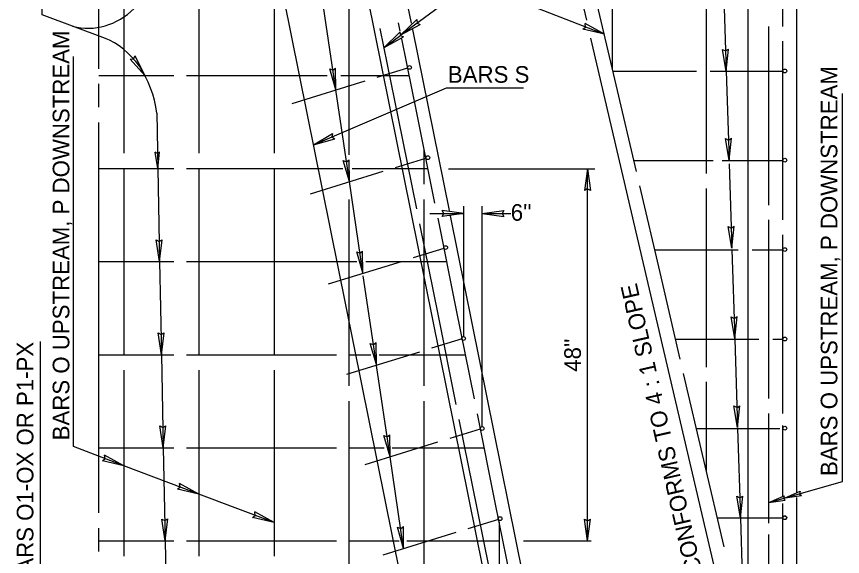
# Model space of a CAD drawing. Extents: x 198546 to 198922, y 46905 to 47208.
# Drawn here: x 198628.1 to 198692.7, y 46955.8 to 46998.1 of the extents above; entities that cross this region are included whole.
import ezdxf

# ---------------------------------------------------------------- set-up
doc = ezdxf.new("R2010")
doc.units = 0
doc.layers.add('Level 1', color=7, linetype='Continuous')

msp = doc.modelspace()

# ---------------------------------------------------------------- linework, layer by layer
at = {"layer": 'Level 1'}
for p, q in [((198685.279, 46948.382), (198685.279, 47039.554)), ((198672.665, 46997.798), (198666.53, 47024.103)), ((198664.568, 46954.869), (198650.792, 47023.197)), ((198660.007, 46944.935), (198644.351, 47022.566)), ((198658.975, 46997.552), (198657.481, 47004.963)), ((198689.083, 46960.809), (198689.083, 47004.685)), ((198683.349, 47000.804), (198683.571, 46993.811)), ((198653.055, 46992.33), (198652.018, 46999.35)), ((198658.15, 46996.635), (198659.381, 46997.834)), ((198674.045, 46996.685), (198672.542, 46997.52)), ((198656.833, 46995.662), (198658.064, 46996.862)), ((198658.15, 46996.635), (198659.659, 46997.458)), ((198661.93, 46982.896), (198659.074, 46997.062)), ((198674.045, 46996.685), (198672.373, 46997.084)), ((198656.833, 46995.662), (198658.342, 46996.485)), ((198684.192, 46948.382), (198672.998, 46996.373)), ((198638.136, 46993.473), (198637.363, 46995.008)), ((198683.572, 46993.811), (198683.284, 46995.506)), ((198683.572, 46993.811), (198683.752, 46995.521)), ((198638.136, 46993.473), (198636.977, 46994.743)), ((198653.055, 46992.33), (198652.575, 46993.98)), ((198653.055, 46992.33), (198653.038, 46994.048)), ((198683.571, 46993.815), (198683.793, 46986.838)), ((198654.115, 46985.158), (198653.055, 46992.33)), ((198639.06, 46990.506), (198639.288, 46978.898)), ((198651.311, 46988.05), (198652.784, 46988.936)), ((198651.311, 46988.05), (198652.968, 46988.505)), ((198683.794, 46986.838), (198683.506, 46988.533)), ((198683.794, 46986.838), (198683.973, 46988.548)), ((198639.147, 46986.183), (198638.93, 46987.453)), ((198639.147, 46986.183), (198639.281, 46987.465)), ((198654.115, 46985.158), (198653.634, 46986.808)), ((198654.115, 46985.158), (198654.097, 46986.877)), ((198683.802, 46986.556), (198684.011, 46979.958)), ((198661.856, 46986.17), (198673.311, 46986.17)), ((198672.714, 46986.17), (198672.48, 46984.467)), ((198672.714, 46957.059), (198672.714, 46986.17)), ((198672.714, 46986.17), (198672.948, 46984.467)), ((198655.171, 46978.011), (198654.115, 46985.158)), ((198660.409, 46982.671), (198663.064, 46982.671)), ((198663.064, 46982.671), (198661.361, 46982.905)), ((198663.064, 46982.671), (198661.361, 46982.437)), ((198663.064, 46973.034), (198663.064, 46983.235)), ((198664.487, 46965.974), (198664.487, 46983.235)), ((198664.487, 46982.671), (198666.19, 46982.905)), ((198664.487, 46982.671), (198666.73, 46982.671)), ((198664.487, 46982.671), (198666.19, 46982.437)), ((198669.712, 46944.301), (198662.014, 46982.481)), ((198684.012, 46979.958), (198683.724, 46981.653)), ((198684.012, 46979.958), (198684.192, 46981.667)), ((198639.288, 46978.898), (198639.021, 46980.596)), ((198639.288, 46978.898), (198639.489, 46980.606)), ((198655.171, 46978.011), (198654.69, 46979.662)), ((198655.171, 46978.011), (198655.153, 46979.73)), ((198684.015, 46979.835), (198684.236, 46972.889)), ((198639.288, 46978.898), (198639.432, 46971.621)), ((198656.228, 46970.853), (198655.202, 46977.8)), ((198684.237, 46972.889), (198683.949, 46974.584)), ((198684.237, 46972.889), (198684.417, 46974.599)), ((198639.432, 46971.621), (198639.164, 46973.319)), ((198639.432, 46971.621), (198639.632, 46973.328)), ((198656.228, 46970.853), (198655.748, 46972.504)), ((198656.228, 46970.853), (198656.211, 46972.572)), ((198684.237, 46972.846), (198684.458, 46965.916)), ((198639.432, 46971.621), (198639.575, 46964.343)), ((198657.295, 46963.635), (198656.239, 46970.778)), ((198684.459, 46965.916), (198684.171, 46967.611)), ((198684.459, 46965.916), (198684.638, 46967.626)), ((198639.575, 46964.343), (198639.308, 46966.041)), ((198639.575, 46964.343), (198639.775, 46966.05)), ((198657.295, 46963.635), (198656.814, 46965.285)), ((198657.295, 46963.635), (198657.277, 46965.354)), ((198684.46, 46965.856), (198684.682, 46958.847)), ((198639.575, 46964.343), (198639.718, 46957.065)), ((198636.491, 46962.936), (198634.815, 46963.321)), ((198636.491, 46962.936), (198634.981, 46963.758)), ((198658.354, 46956.464), (198657.295, 46963.635)), ((198642.36, 46960.713), (198640.85, 46961.535)), ((198642.36, 46960.713), (198640.685, 46961.097)), ((198688.165, 46960.414), (198689.345, 46960.932)), ((198684.683, 46958.847), (198684.395, 46960.542)), ((198684.683, 46958.847), (198684.863, 46960.557)), ((198686.909, 46960.057), (198688.09, 46960.575)), ((198686.909, 46960.057), (198688.186, 46960.238)), ((198688.165, 46960.414), (198689.441, 46960.595)), ((198689.083, 46948.382), (198689.083, 46960.442)), ((198639.718, 46957.065), (198639.919, 46958.772)), ((198648.229, 46958.49), (198646.554, 46958.874)), ((198648.229, 46958.49), (198646.72, 46959.312)), ((198684.682, 46958.866), (198684.904, 46951.877)), ((198639.718, 46957.065), (198639.451, 46958.763)), ((198658.354, 46956.464), (198658.336, 46958.183)), ((198672.714, 46957.059), (198672.48, 46958.762)), ((198672.714, 46957.059), (198672.948, 46958.762)), ((198658.354, 46956.464), (198657.874, 46958.115)), ((198639.718, 46957.065), (198639.862, 46949.787)), ((198667.725, 46957.059), (198673.007, 46957.059))]:
    msp.add_line(p, q, dxfattribs=at)
for points in [[(198634.534, 46993.988), (198634.534, 47009.138)], [(198635.043, 46996.355), (198630.118, 46998.217), (198630.118, 47008.812)], [(198687.996, 46997.309), (198687.996, 47004.299)], [(198636.491, 47001.951), (198636.491, 46994.673)], [(198642.36, 47001.951), (198642.36, 46994.673)], [(198648.229, 47001.951), (198648.229, 46994.673)], [(198674.681, 46993.954), (198674.681, 47000.944)], [(198654.099, 46992.241), (198654.099, 46999.519)], [(198674.964, 46992.743), (198673.383, 46999.523)], [(198682.018, 46992.784), (198682.018, 46999.773)], [(198658.15, 46996.635), (198661.153, 46998.852)], [(198668.472, 46998.852), (198674.045, 46996.685)], [(198658.089, 46996.939), (198657.958, 46997.59)], [(198659.381, 46997.834), (198659.416, 46997.566), (198659.659, 46997.458)], [(198672.373, 46997.084), (198672.581, 46997.256), (198672.542, 46997.52)], [(198657.958, 46990.088), (198656.534, 46997.148)], [(198658.064, 46996.862), (198658.098, 46996.593), (198658.342, 46996.485)], [(198686.909, 46990.32), (198686.909, 46997.309)], [(198656.833, 46995.662), (198658.128, 46996.618)], [(198659.381, 46990.531), (198658.214, 46996.321)], [(198687.996, 46989.155), (198687.996, 46996.144)], [(198636.491, 46962.936), (198632.553, 46964.428), (198632.553, 46994.958)], [(198636.977, 46994.743), (198637.247, 46994.768), (198637.363, 46995.008)], [(198683.284, 46995.506), (198683.524, 46995.382), (198683.752, 46995.521)], [(198636.491, 46994.673), (198636.491, 46987.395)], [(198642.36, 46994.673), (198642.36, 46987.395)], [(198648.229, 46994.673), (198648.229, 46987.395)], [(198652.575, 46993.98), (198652.828, 46993.884), (198653.038, 46994.048)], [(198656.29, 46993.333), (198658.677, 46994.067)], [(198674.714, 46993.815), (198681.235, 46993.815)], [(198682.322, 46993.815), (198687.996, 46993.815)], [(198634.534, 46993.454), (198640.404, 46993.454)], [(198641.382, 46993.454), (198647.251, 46993.454)], [(198647.251, 46993.454), (198652.373, 46993.454)], [(198649.648, 46991.277), (198655.341, 46993.036)], [(198653.45, 46993.454), (198658.794, 46993.454)], [(198634.534, 46990.986), (198634.534, 46992.799)], [(198651.311, 46988.05), (198661.709, 46992.502), (198667.722, 46992.502)], [(198676.546, 46985.963), (198674.964, 46992.743)], [(198682.018, 46985.794), (198682.018, 46992.784)], [(198654.099, 46987.264), (198654.099, 46992.241)], [(198686.909, 46960.058), (198692.654, 46961.691), (198692.654, 46992.043)], [(198660.804, 46983.471), (198659.381, 46990.531)], [(198634.534, 46974.386), (198634.534, 46989.797)], [(198659.381, 46983.029), (198657.958, 46990.088)], [(198686.909, 46983.33), (198686.909, 46990.32)], [(198687.996, 46982.165), (198687.996, 46989.155)], [(198652.784, 46988.936), (198652.756, 46988.666), (198652.968, 46988.505)], [(198683.506, 46988.533), (198683.746, 46988.409), (198683.973, 46988.548)], [(198639.281, 46987.465), (198639.107, 46987.36), (198638.93, 46987.453)], [(198659.968, 46984.963), (198659.968, 46987.626)], [(198653.634, 46986.808), (198653.888, 46986.712), (198654.097, 46986.877)], [(198657.713, 46986.273), (198660.1, 46987.007)], [(198676.345, 46986.825), (198682.558, 46986.825)], [(198683.254, 46986.825), (198687.996, 46986.825)], [(198634.534, 46986.176), (198640.404, 46986.176)], [(198636.491, 46986.182), (198636.491, 46978.904)], [(198641.382, 46986.176), (198647.251, 46986.176)], [(198642.36, 46986.182), (198642.36, 46978.904)], [(198647.251, 46986.176), (198653.597, 46986.176)], [(198648.229, 46986.182), (198648.229, 46978.904)], [(198651.071, 46984.217), (198656.764, 46985.976)], [(198654.332, 46986.176), (198659.968, 46986.176)], [(198659.968, 46986.176), (198660.235, 46986.176)], [(198672.948, 46984.467), (198672.711, 46984.599), (198672.48, 46984.467)], [(198678.393, 46978.053), (198676.812, 46984.833)], [(198682.018, 46977.639), (198682.018, 46984.629)], [(198654.099, 46976.472), (198654.099, 46983.75)], [(198659.968, 46976.472), (198659.968, 46983.75)], [(198661.361, 46982.437), (198661.493, 46982.674), (198661.361, 46982.905)], [(198666.19, 46982.905), (198666.058, 46982.669), (198666.19, 46982.437)], [(198662.467, 46975.235), (198661.044, 46982.295)], [(198686.909, 46975.175), (198686.909, 46982.165)], [(198661.044, 46974.792), (198659.621, 46981.852)], [(198683.724, 46981.653), (198683.965, 46981.528), (198684.192, 46981.667)], [(198687.996, 46974.01), (198687.996, 46981)], [(198639.021, 46980.596), (198639.26, 46980.469), (198639.489, 46980.606)], [(198654.69, 46979.662), (198654.943, 46979.566), (198655.153, 46979.73)], [(198659.136, 46979.214), (198661.523, 46979.948)], [(198677.975, 46979.835), (198684.496, 46979.835)], [(198685.583, 46979.835), (198687.996, 46979.835)], [(198634.534, 46978.898), (198640.404, 46978.898)], [(198636.491, 46978.904), (198636.491, 46971.627)], [(198641.382, 46978.898), (198647.251, 46978.898)], [(198642.36, 46978.904), (198642.36, 46971.627)], [(198647.251, 46978.898), (198654.699, 46978.898)], [(198648.229, 46978.904), (198648.229, 46971.627)], [(198652.494, 46977.158), (198658.187, 46978.917)], [(198655.41, 46978.898), (198659.968, 46978.898)], [(198659.968, 46978.898), (198661.729, 46978.898)], [(198679.975, 46971.273), (198678.393, 46978.053)], [(198682.018, 46970.65), (198682.018, 46977.639)], [(198654.099, 46969.195), (198654.099, 46976.472)], [(198659.968, 46969.195), (198659.968, 46976.472)], [(198663.89, 46968.176), (198662.467, 46975.235)], [(198686.909, 46968.186), (198686.909, 46975.175)], [(198634.534, 46959.236), (198634.534, 46974.386)], [(198662.467, 46967.733), (198661.044, 46974.792)], [(198683.949, 46974.584), (198684.189, 46974.46), (198684.417, 46974.599)], [(198687.996, 46967.021), (198687.996, 46974.01)], [(198639.164, 46973.319), (198639.403, 46973.192), (198639.632, 46973.328)], [(198654.097, 46954.142), (198629.986, 46952.874), (198629.986, 46972.656)], [(198655.748, 46972.504), (198656.001, 46972.408), (198656.211, 46972.572)], [(198660.565, 46972.148), (198662.947, 46972.882)], [(198679.605, 46972.846), (198686.127, 46972.846)], [(198687.214, 46972.846), (198687.996, 46972.846)], [(198653.922, 46970.092), (198659.616, 46971.851)], [(198634.534, 46971.621), (198640.404, 46971.621)], [(198641.382, 46971.621), (198647.251, 46971.621)], [(198647.251, 46971.621), (198653.12, 46971.621)], [(198654.099, 46971.621), (198655.802, 46971.621)], [(198656.438, 46971.621), (198659.968, 46971.621)], [(198659.968, 46971.621), (198663.196, 46971.621)], [(198636.491, 46970.414), (198636.491, 46963.136)], [(198642.36, 46970.414), (198642.36, 46963.136)], [(198648.229, 46970.414), (198648.229, 46963.136)], [(198681.817, 46963.357), (198680.236, 46970.143)], [(198682.018, 46962.495), (198682.018, 46969.485)], [(198654.099, 46960.704), (198654.099, 46967.982)], [(198659.968, 46960.704), (198659.968, 46967.982)], [(198684.171, 46967.611), (198684.411, 46967.487), (198684.638, 46967.626)], [(198664.125, 46959.491), (198662.702, 46966.556)], [(198665.548, 46959.933), (198664.125, 46966.999)], [(198686.909, 46958.437), (198686.909, 46967.021)], [(198639.308, 46966.041), (198639.547, 46965.914), (198639.775, 46966.05)], [(198687.996, 46960.466), (198687.996, 46966.09)], [(198656.814, 46965.285), (198657.067, 46965.189), (198657.277, 46965.354)], [(198661.988, 46965.088), (198664.365, 46965.822)], [(198681.235, 46965.856), (198687.757, 46965.856)], [(198655.346, 46963.033), (198661.039, 46964.791)], [(198634.534, 46964.343), (198640.404, 46964.343)], [(198641.382, 46964.343), (198647.251, 46964.343)], [(198647.251, 46964.343), (198653.12, 46964.343)], [(198654.099, 46964.343), (198656.83, 46964.343)], [(198657.467, 46964.343), (198659.968, 46964.343)], [(198659.968, 46964.343), (198664.663, 46964.343)], [(198634.815, 46963.321), (198635.022, 46963.495), (198634.981, 46963.758)], [(198683.399, 46956.577), (198681.817, 46963.357)], [(198636.491, 46963.136), (198636.491, 46955.858)], [(198642.36, 46960.713), (198636.491, 46962.936)], [(198642.36, 46963.136), (198642.36, 46955.858)], [(198648.229, 46963.136), (198648.229, 46955.858)], [(198640.685, 46961.097), (198640.892, 46961.272), (198640.85, 46961.535)], [(198648.229, 46958.49), (198642.36, 46960.713)], [(198689.345, 46960.932), (198689.299, 46960.735), (198689.441, 46960.595)], [(198654.099, 46953.426), (198654.099, 46960.704)], [(198659.968, 46953.426), (198659.968, 46960.704)], [(198684.395, 46960.542), (198684.636, 46960.418), (198684.863, 46960.557)], [(198688.09, 46960.575), (198688.043, 46960.378), (198688.186, 46960.238)], [(198665.062, 46954.843), (198664.125, 46959.491)], [(198666.972, 46952.874), (198665.548, 46959.933)], [(198687.996, 46958.866), (198687.996, 46959.977)], [(198639.451, 46958.763), (198639.69, 46958.636), (198639.919, 46958.772)], [(198646.554, 46958.874), (198646.761, 46959.049), (198646.72, 46959.312)], [(198682.866, 46958.866), (198687.996, 46958.866)], [(198687.996, 46951.877), (198687.996, 46958.866)], [(198657.874, 46958.115), (198658.127, 46958.019), (198658.336, 46958.183)], [(198663.411, 46958.029), (198665.788, 46958.763)], [(198665.837, 46953.426), (198665.837, 46958.514)], [(198672.48, 46958.762), (198672.716, 46958.63), (198672.948, 46958.762)], [(198634.534, 46956.234), (198634.534, 46958.047)], [(198656.769, 46955.973), (198662.462, 46957.732)], [(198686.909, 46953.212), (198686.909, 46957.548)], [(198634.534, 46957.065), (198640.404, 46957.065)], [(198641.382, 46957.065), (198647.251, 46957.065)], [(198647.251, 46957.065), (198653.12, 46957.065)], [(198654.099, 46957.065), (198658.006, 46957.065)], [(198658.594, 46957.065), (198659.968, 46957.065)], [(198659.968, 46957.065), (198665.837, 46957.065)]]:
    msp.add_lwpolyline(points, dxfattribs=at)
for centre in [(198658.817, 46994.095), (198688.144, 46993.818), (198660.252, 46987.031), (198688.144, 46986.843), (198661.637, 46980.001), (198688.144, 46979.843), (198663.039, 46972.888), (198688.144, 46972.842), (198664.49, 46965.841), (198688.144, 46965.868), (198665.892, 46958.794), (198688.144, 46958.867)]:
    msp.add_circle(centre, 0.148, dxfattribs=at)
for centre, major_axis, start_param, end_param in [((198633.7, 47004.442), (0, -7.278), 6.075052, 7.814518), ((198633.255, 46989.429), (0, 7.278), 4.861039, 5.986816)]:
    msp.add_ellipse(centre, major_axis=major_axis, ratio=0.806452, start_param=start_param, end_param=end_param, dxfattribs=at)
msp.add_ellipse((198688.132, 46958.866), major_axis=(0, -0.146), ratio=0.933004, dxfattribs=at)

# ---------------------------------------------------------------- texts
for s, rotation, p in [('BARS O UPSTREAM, P DOWNSTREAM', 90, (198632.229, 46964.918)), ('BARS O UPSTREAM, P DOWNSTREAM', 90, (198692.253, 46962.128)), ('CONFORMS TO 4 : 1 SLOPE', 102.74306, (198681.679, 46954.664)), ('BARS O1-OX OR P1-PX', 90, (198629.42, 46953.402)), ("48''", 90, (198672.209, 46970.283))]:
    msp.add_text(s, height=1.3, rotation=rotation, dxfattribs=at).set_placement(p)
for s, p in [('BARS S', (198661.811, 46992.897)), ("6''", (198666.728, 46982.1))]:
    msp.add_text(s, height=1.3, dxfattribs=at).set_placement(p)

doc.saveas('drawing.dxf')
